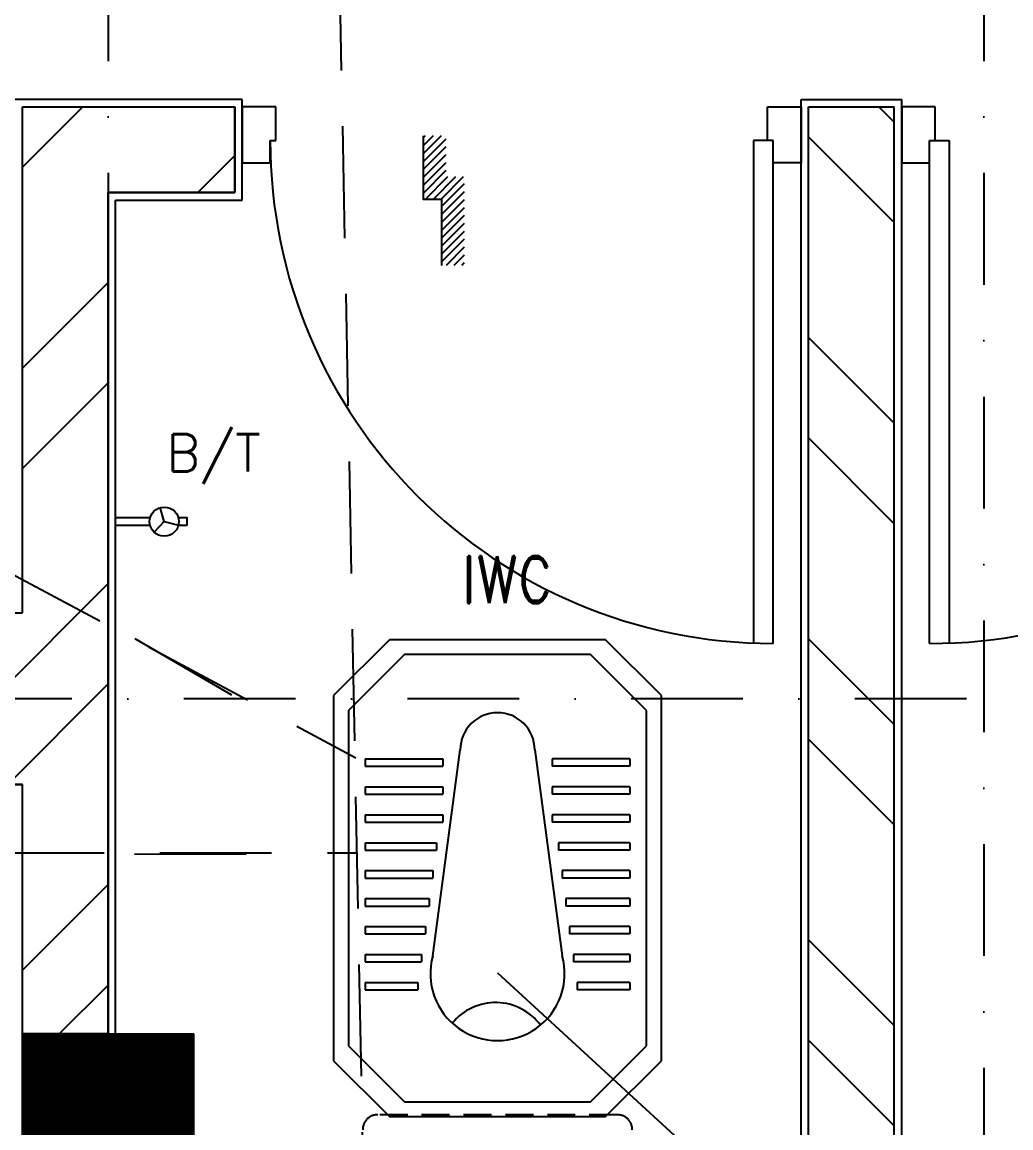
# Model space of a CAD drawing. Extents: x -437689 to -407696, y -55787 to -37037.
# Drawn here: x -435362 to -434699, y -40696 to -39954 of the extents above; entities that cross this region are included whole.
import ezdxf
from ezdxf.enums import TextEntityAlignment as Align

# ---------------------------------------------------------------- set-up
doc = ezdxf.new("R2010")
doc.units = 0
doc.header["$LTSCALE"] = 150
doc.header["$MEASUREMENT"] = 0
for name, pattern in [('DASHDOT', [1, 0.5, -0.25, 0, -0.25]), ('DASHED', [0.75, 0.5, -0.25]), ('HIDDEN2', [0.1875, 0.125, -0.0625])]:
    doc.linetypes.add(name, pattern=pattern)
doc.layers.get('0').update_dxf_attribs({"linetype": 'CONTINUOUS'})
for name, color, linetype in [('5MM', 6, 'CONTINUOUS'), ('COL', 2, 'CONTINUOUS'), ('DIM', 6, 'CONTINUOUS'), ('DOOR', 31, 'CONTINUOUS'), ('DR', 6, 'CONTINUOUS'), ('DROP', 64, 'CONTINUOUS'), ('GRID', 252, 'DASHDOT'), ('TOILET', 9, 'CONTINUOUS'), ('TXT', 7, 'CONTINUOUS'), ('WALL', 7, 'CONTINUOUS'), ('WASTE', 3, 'DASHED')]:
    doc.layers.add(name, color=color, linetype=linetype)
doc.styles.add('ROMANS', font='romans.shx', dxfattribs={"height": 200})
doc.styles.add('TESTI', font='ROMAND.SHX')

# ---------------------------------------------------------------- blocks, each defined once
blk = doc.blocks.new('*X0')
at = {"color": 0}
for p, q in [((12813.4, 9935), (12788.4, 9960)), ((12820.5, 9936.7), (12795.5, 9961.7)), ((12829.3, 9936.7), (12804.3, 9961.7)), ((12838.2, 9936.7), (12813.2, 9961.7)), ((12847, 9936.7), (12822, 9961.7)), ((12855.8, 9936.7), (12830.8, 9961.7)), ((12859.3, 9942.1), (12839.7, 9961.7)), ((12859.3, 9951), (12848.5, 9961.7)), ((12859.3, 9959.8), (12857.4, 9961.7)), ((12813.4, 9926.1), (12788.4, 9951.1)), ((12813.4, 9917.3), (12788.4, 9942.3)), ((12734.9, 9916.2), (12714.5, 9936.6)), ((12743.8, 9916.2), (12718.8, 9941.2)), ((12752.6, 9916.2), (12727.6, 9941.2)), ((12761.4, 9916.2), (12736.4, 9941.2)), ((12770.3, 9916.2), (12745.3, 9941.2)), ((12779.1, 9916.2), (12754.1, 9941.2)), ((12788, 9916.2), (12763, 9941.2)), ((12796.8, 9916.2), (12771.8, 9941.2)), ((12805.6, 9916.2), (12780.6, 9941.2)), ((12726.1, 9916.2), (12714.5, 9927.8)), ((12717.3, 9916.2), (12714.5, 9918.9))]:
    blk.add_line(p, q, dxfattribs=at)

msp = doc.modelspace()

# ---------------------------------------------------------------- linework, layer by layer
for q in [(-435269.61, -40279.92), (-435273.72, -40296.36), (-435257.43, -40291.7)]:
    msp.add_line((-435266.92, -40289.32), q)
at = {"color": 9, "linetype": 'HIDDEN2'}
msp.add_line((-434962.94, -40687.24), (-435123.64, -40687.24), dxfattribs=at)
for points in [[(-435276.33, -40291.99), (-435299.54, -40291.99), (-435299.54, -40286.65), (-435276.33, -40286.65)], [(-435257.51, -40286.65), (-435251.8, -40286.65), (-435251.8, -40291.99)], [(-435251.8, -40291.99), (-435257.51, -40291.99)]]:
    msp.add_lwpolyline(points)
msp.add_circle((-435266.92, -40289.32), 9.79)
for centre, start, end in [((-435123.64, -40697.37), 90, 180), ((-434962.94, -40697.37), 0, 90)]:
    msp.add_arc(centre, 10.12, start, end, dxfattribs=at)
at = {"layer": '5MM'}
msp.add_lwpolyline([(-435080.59, -40117.4), (-435080.59, -40073.08), (-435092.89, -40073.08), (-435092.89, -40030.57)], dxfattribs=at)
at = {"layer": 'COL'}
msp.add_line((-435362.04, -40633.08), (-435247.04, -40633.08), dxfattribs=at)
at = {"layer": 'COL', "const_width": 115}
msp.add_lwpolyline([(-435304.54, -40858.08), (-435304.54, -40633.08)], dxfattribs=at)
at = {"layer": 'COL'}
msp.add_lwpolyline([(-435362.04, -40633.08), (-435362.04, -40858.08), (-435362.04, -40858.08), (-435247.04, -40858.08), (-435247.04, -40633.08)], dxfattribs=at)
at = {"layer": 'DOOR', "color": 8}
for p, q in [((-435192.04, -40011.02), (-435214.54, -40011.02)), ((-435214.54, -40011.02), (-435214.54, -40048.52)), ((-435192.04, -40033.52), (-435192.04, -40011.02)), ((-434862.04, -40011.02), (-434839.54, -40011.02)), ((-434862.04, -40033.52), (-434862.04, -40011.02)), ((-434839.54, -40011.02), (-434839.54, -40048.52)), ((-434777.04, -40046.89), (-434777.04, -40011.02)), ((-434749.54, -40011.07), (-434772.04, -40011.07)), ((-434772.04, -40011.07), (-434772.04, -40048.57)), ((-434749.54, -40033.57), (-434749.54, -40011.07)), ((-435195.79, -40048.52), (-435195.79, -40033.52)), ((-435195.79, -40033.52), (-435192.04, -40033.52)), ((-434858.29, -40033.52), (-434871.42, -40033.52)), ((-434871.42, -40033.52), (-434871.42, -40370.77)), ((-434858.29, -40033.52), (-434862.04, -40033.52)), ((-434858.29, -40048.52), (-434858.29, -40033.52)), ((-434858.29, -40371.02), (-434858.29, -40033.52)), ((-434753.29, -40048.57), (-434753.29, -40033.57)), ((-434753.29, -40033.57), (-434749.54, -40033.57)), ((-434753.29, -40371.07), (-434753.29, -40033.57)), ((-434753.29, -40033.57), (-434740.17, -40033.57)), ((-434740.17, -40033.57), (-434740.17, -40370.81)), ((-435214.54, -40048.52), (-435195.79, -40048.52)), ((-434839.54, -40048.52), (-434858.29, -40048.52)), ((-434772.04, -40048.57), (-434753.29, -40048.57))]:
    msp.add_line(p, q, dxfattribs=at)
for centre, start, end in [((-434858.29, -40033.52), 180, 270), ((-434753.29, -40033.57), 270, 360)]:
    msp.add_arc(centre, 337.5, start, end, dxfattribs=at)
at = {"layer": 'DR', "linetype": 'CONTINUOUS', "ltscale": 900}
msp.add_line((-435043.29, -40592.05), (-434898.05, -40725.37), dxfattribs=at)
at = {"layer": 'GRID'}
for p, q in [((-435304.54, -38254.18), (-435304.54, -43799.85)), ((-434717.04, -38254.18), (-434717.04, -43799.85)), ((-432777.17, -40408.3), (-436565.54, -40408.3))]:
    msp.add_line(p, q, dxfattribs=at)
at = {"layer": 'TOILET'}
for p, q in [((-435115.79, -40368.52), (-435153.29, -40406.02)), ((-434970.79, -40368.52), (-435115.79, -40368.52)), ((-434933.29, -40406.02), (-434970.79, -40368.52)), ((-435105.79, -40378.52), (-435143.29, -40416.02)), ((-434980.79, -40378.52), (-435105.79, -40378.52)), ((-434943.29, -40416.02), (-434980.79, -40378.52)), ((-435153.29, -40406.02), (-435153.29, -40651.02)), ((-434933.29, -40651.02), (-434933.29, -40406.02)), ((-435143.29, -40416.02), (-435143.29, -40641.02)), ((-434943.29, -40641.02), (-434943.29, -40416.02)), ((-435132.02, -40448.47), (-435080.05, -40448.47)), ((-435132.02, -40448.47), (-435132.02, -40453.47)), ((-435086.77, -40580.64), (-435068.29, -40442.49)), ((-435080.05, -40448.47), (-435080.05, -40453.47)), ((-435018.29, -40442.49), (-434999.81, -40580.64)), ((-435006.53, -40448.47), (-435006.53, -40453.47)), ((-434954.56, -40448.47), (-435006.53, -40448.47)), ((-434954.56, -40448.47), (-434954.56, -40453.47)), ((-435132.02, -40453.47), (-435080.05, -40453.47)), ((-434954.56, -40453.47), (-435006.53, -40453.47)), ((-435132.02, -40467.22), (-435132.02, -40472.22)), ((-435132.02, -40467.22), (-435080.05, -40467.22)), ((-435080.05, -40467.22), (-435080.05, -40472.22)), ((-434954.56, -40467.22), (-435006.53, -40467.22)), ((-435006.53, -40467.22), (-435006.53, -40472.22)), ((-434954.56, -40467.22), (-434954.56, -40472.22)), ((-435132.02, -40472.22), (-435080.05, -40472.22)), ((-434954.56, -40472.22), (-435006.53, -40472.22)), ((-435132.02, -40485.97), (-435132.02, -40490.97)), ((-435132.02, -40485.97), (-435080.05, -40485.97)), ((-435132.02, -40485.97), (-435132.02, -40490.97)), ((-435132.02, -40485.97), (-435080.05, -40485.97)), ((-435080.05, -40485.97), (-435080.05, -40490.97)), ((-435080.05, -40485.97), (-435080.05, -40490.97)), ((-434954.56, -40485.97), (-435006.53, -40485.97)), ((-435006.53, -40485.97), (-435006.53, -40490.97)), ((-434954.56, -40485.97), (-435006.53, -40485.97)), ((-435006.53, -40485.97), (-435006.53, -40490.97)), ((-434954.56, -40485.97), (-434954.56, -40490.97)), ((-434954.56, -40485.97), (-434954.56, -40490.97)), ((-435132.02, -40490.97), (-435080.05, -40490.97)), ((-435132.02, -40490.97), (-435080.05, -40490.97)), ((-434954.56, -40490.97), (-435006.53, -40490.97)), ((-434954.56, -40490.97), (-435006.53, -40490.97)), ((-435132.02, -40504.72), (-435132.02, -40509.72)), ((-435132.02, -40504.72), (-435084.18, -40504.72)), ((-435084.18, -40504.72), (-435084.18, -40509.72)), ((-435002.4, -40504.72), (-435002.4, -40509.72)), ((-434954.56, -40504.72), (-435002.4, -40504.72)), ((-434954.56, -40504.72), (-434954.56, -40509.72)), ((-435132.02, -40509.72), (-435084.18, -40509.72)), ((-434954.56, -40509.72), (-435002.4, -40509.72)), ((-435132.02, -40523.47), (-435132.02, -40528.47)), ((-435132.02, -40523.47), (-435132.02, -40528.47)), ((-435132.02, -40523.47), (-435086.69, -40523.47)), ((-435132.02, -40523.47), (-435086.69, -40523.47)), ((-435132.02, -40528.47), (-435086.69, -40528.47)), ((-435132.02, -40528.47), (-435086.69, -40528.47)), ((-435086.69, -40523.47), (-435086.69, -40528.47)), ((-435086.69, -40523.47), (-435086.69, -40528.47)), ((-434999.89, -40523.47), (-434999.89, -40528.47)), ((-434954.56, -40523.47), (-434999.89, -40523.47)), ((-434999.89, -40523.47), (-434999.89, -40528.47)), ((-434954.56, -40523.47), (-434999.89, -40523.47)), ((-434954.56, -40528.47), (-434999.89, -40528.47)), ((-434954.56, -40528.47), (-434999.89, -40528.47)), ((-434954.56, -40523.47), (-434954.56, -40528.47)), ((-434954.56, -40523.47), (-434954.56, -40528.47)), ((-435132.02, -40542.22), (-435132.02, -40547.22)), ((-435132.02, -40542.22), (-435089.2, -40542.22)), ((-435089.2, -40542.22), (-435089.2, -40547.22)), ((-434997.38, -40542.22), (-434997.38, -40547.22)), ((-434954.56, -40542.22), (-434997.38, -40542.22)), ((-434954.56, -40542.22), (-434954.56, -40547.22)), ((-435132.02, -40547.22), (-435089.2, -40547.22)), ((-434954.56, -40547.22), (-434997.38, -40547.22)), ((-435132.02, -40560.97), (-435132.02, -40565.97)), ((-435132.02, -40560.97), (-435132.02, -40565.97)), ((-435132.02, -40560.97), (-435091.71, -40560.97)), ((-435132.02, -40560.97), (-435091.71, -40560.97)), ((-435132.02, -40565.97), (-435091.71, -40565.97)), ((-435132.02, -40565.97), (-435091.71, -40565.97)), ((-435091.71, -40560.97), (-435091.71, -40565.97)), ((-435091.71, -40560.97), (-435091.71, -40565.97)), ((-434994.88, -40560.97), (-434994.88, -40565.97)), ((-434954.56, -40560.97), (-434994.88, -40560.97)), ((-434994.88, -40560.97), (-434994.88, -40565.97)), ((-434954.56, -40560.97), (-434994.88, -40560.97)), ((-434954.56, -40565.97), (-434994.88, -40565.97)), ((-434954.56, -40565.97), (-434994.88, -40565.97)), ((-434954.56, -40560.97), (-434954.56, -40565.97)), ((-434954.56, -40560.97), (-434954.56, -40565.97)), ((-435132.02, -40579.72), (-435132.02, -40584.72)), ((-435132.02, -40579.72), (-435094.21, -40579.72)), ((-435094.21, -40579.72), (-435094.21, -40584.72)), ((-434992.37, -40579.72), (-434992.37, -40584.72)), ((-434954.56, -40579.72), (-434992.37, -40579.72)), ((-434954.56, -40579.72), (-434954.56, -40584.72)), ((-435132.02, -40584.72), (-435094.21, -40584.72)), ((-434954.56, -40584.72), (-434992.37, -40584.72)), ((-435132.02, -40598.47), (-435132.02, -40603.47)), ((-435132.02, -40598.47), (-435132.02, -40603.47)), ((-435132.02, -40598.47), (-435096.72, -40598.47)), ((-435132.02, -40598.47), (-435096.72, -40598.47)), ((-435132.02, -40603.47), (-435096.72, -40603.47)), ((-435132.02, -40603.47), (-435096.72, -40603.47)), ((-435096.72, -40598.47), (-435096.72, -40603.47)), ((-435096.72, -40598.47), (-435096.72, -40603.47)), ((-434989.86, -40598.47), (-434989.86, -40603.47)), ((-434989.86, -40598.47), (-434989.86, -40603.47)), ((-434954.56, -40598.47), (-434989.86, -40598.47)), ((-434954.56, -40598.47), (-434989.86, -40598.47)), ((-434954.56, -40603.47), (-434989.86, -40603.47)), ((-434954.56, -40603.47), (-434989.86, -40603.47)), ((-434954.56, -40598.47), (-434954.56, -40603.47)), ((-434954.56, -40598.47), (-434954.56, -40603.47)), ((-435143.29, -40641.02), (-435105.79, -40678.52)), ((-434980.79, -40678.52), (-434943.29, -40641.02)), ((-435153.29, -40651.02), (-435115.79, -40688.52)), ((-434970.79, -40688.52), (-434933.29, -40651.02)), ((-435105.79, -40678.52), (-434980.79, -40678.52)), ((-435115.79, -40688.52), (-434970.79, -40688.52))]:
    msp.add_line(p, q, dxfattribs=at)
for centre, radius, start, end in [((-435043.29, -40442.49), 25, 0, 180), ((-435043.29, -40592.49), 45.07, 164.76191, 15.23809), ((-435044.59, -40649.51), 37.51, 36.6057, 140.77368)]:
    msp.add_arc(centre, radius, start, end, dxfattribs=at)
at = {"layer": 'WALL', "color": 9, "linetype": 'DASHDOT', "ltscale": 900}
for p, q in [((-435214.54, -40006.02), (-435367.04, -40006.02)), ((-435362.04, -40051.55), (-435321.51, -40011.02)), ((-435214.54, -40073.52), (-435214.54, -40006.02)), ((-434787.29, -40011.02), (-434777.04, -40021.27)), ((-434834.54, -40031.13), (-434777.04, -40088.63)), ((-435244.31, -40068.52), (-435219.54, -40043.76)), ((-435299.54, -40633.52), (-435299.54, -40073.52)), ((-435362.04, -40186.26), (-435304.54, -40128.76)), ((-434834.54, -40165.83), (-434777.04, -40223.33)), ((-435362.04, -40253.61), (-435304.54, -40196.11)), ((-434834.54, -40233.18), (-434777.04, -40290.68)), ((-435439.31, -40465.58), (-435304.54, -40330.81)), ((-434834.54, -40367.89), (-434777.04, -40425.39)), ((-435371.96, -40465.58), (-435304.54, -40398.16)), ((-434834.54, -40435.24), (-434777.04, -40492.74)), ((-435362.04, -40590.37), (-435304.54, -40532.87)), ((-434834.54, -40569.94), (-434777.04, -40627.44)), ((-435337.41, -40633.08), (-435304.54, -40600.22)), ((-434834.54, -40637.29), (-434777.04, -40694.79))]:
    msp.add_line(p, q, dxfattribs=at)
at = {"layer": 'WALL'}
for p, q in [((-435362.04, -40011.02), (-435219.54, -40011.02)), ((-435362.04, -40350.58), (-435362.04, -40011.02)), ((-435219.54, -40068.52), (-435219.54, -40011.02)), ((-435214.54, -40073.52), (-435214.54, -40011.02)), ((-434834.54, -40743.52), (-434834.54, -40011.02)), ((-434834.54, -40011.02), (-434777.04, -40011.02)), ((-434777.04, -40743.52), (-434777.04, -40011.02)), ((-435362.04, -40345.58), (-435362.04, -40068.52)), ((-435304.54, -40068.52), (-435219.54, -40068.52)), ((-435362.04, -40903.52), (-435362.04, -40465.58)), ((-435362.04, -40858.08), (-435362.04, -40465.58))]:
    msp.add_line(p, q, dxfattribs=at)
at = {"layer": 'WALL', "linetype": 'DASHDOT', "ltscale": 900}
for p, q in [((-435362.04, -40350.58), (-435362.04, -40011.02)), ((-435362.04, -40011.02), (-435219.54, -40011.02)), ((-435219.54, -40011.02), (-435219.54, -40068.52)), ((-435304.54, -40633.52), (-435304.54, -40068.52)), ((-435219.54, -40068.52), (-435304.54, -40068.52)), ((-435304.54, -40068.52), (-435304.54, -40633.08)), ((-436159.54, -40350.58), (-435362.04, -40350.58)), ((-435362.04, -40465.58), (-436159.54, -40465.58)), ((-435362.04, -40633.08), (-435362.04, -40465.58)), ((-435304.54, -40633.08), (-435362.04, -40633.08))]:
    msp.add_line(p, q, dxfattribs=at)
at = {"layer": 'WALL', "color": 9}
for p, q in [((-434839.54, -40738.52), (-434839.54, -40006.02)), ((-434839.54, -40006.02), (-434772.04, -40006.02)), ((-434772.04, -40738.52), (-434772.04, -40006.02)), ((-435299.54, -40073.52), (-435214.54, -40073.52))]:
    msp.add_line(p, q, dxfattribs=at)
at = {"layer": 'WALL', "linetype": 'CONTINUOUS'}
for p, q in [((-434834.54, -40011.02), (-434777.04, -40011.02)), ((-436159.54, -40350.58), (-435362.04, -40350.58)), ((-436159.54, -40465.58), (-435362.04, -40465.58)), ((-436159.54, -40465.58), (-435362.04, -40465.58))]:
    msp.add_line(p, q, dxfattribs=at)
at = {"layer": 'WASTE'}
for p, q in [((-435130.15, -40886.4), (-435165.65, -39084.18)), ((-435376.31, -40320.56), (-435138.34, -40447.78)), ((-435286.57, -40367.69), (-435207.39, -40413.85)), ((-435382.34, -40511.52), (-435137.54, -40511.52)), ((-435286.9, -40512.21), (-435195.24, -40512.48))]:
    msp.add_line(p, q, dxfattribs=at)

# ---------------------------------------------------------------- block references
at = {"layer": 'DROP', "xscale": 0.5999999999985448, "yscale": 0.5999999999767169, "zscale": 0.6, "rotation": 90}
msp.add_blockref('*X0', (-429115.87, -47746.12), dxfattribs=at)

# ---------------------------------------------------------------- texts
at = {"layer": 'DIM', "color": 7, "style": 'ROMANS'}
msp.add_text('B/T', height=25, rotation=360, dxfattribs=at).set_placement((-435202.23, -40243.23), align=Align.MIDDLE_RIGHT)
at = {"layer": 'TXT', "style": 'TESTI', "width": 0.8}
msp.add_text('IWC', height=31.5, dxfattribs=at).set_placement((-435067.29, -40344))

doc.saveas('drawing.dxf')
